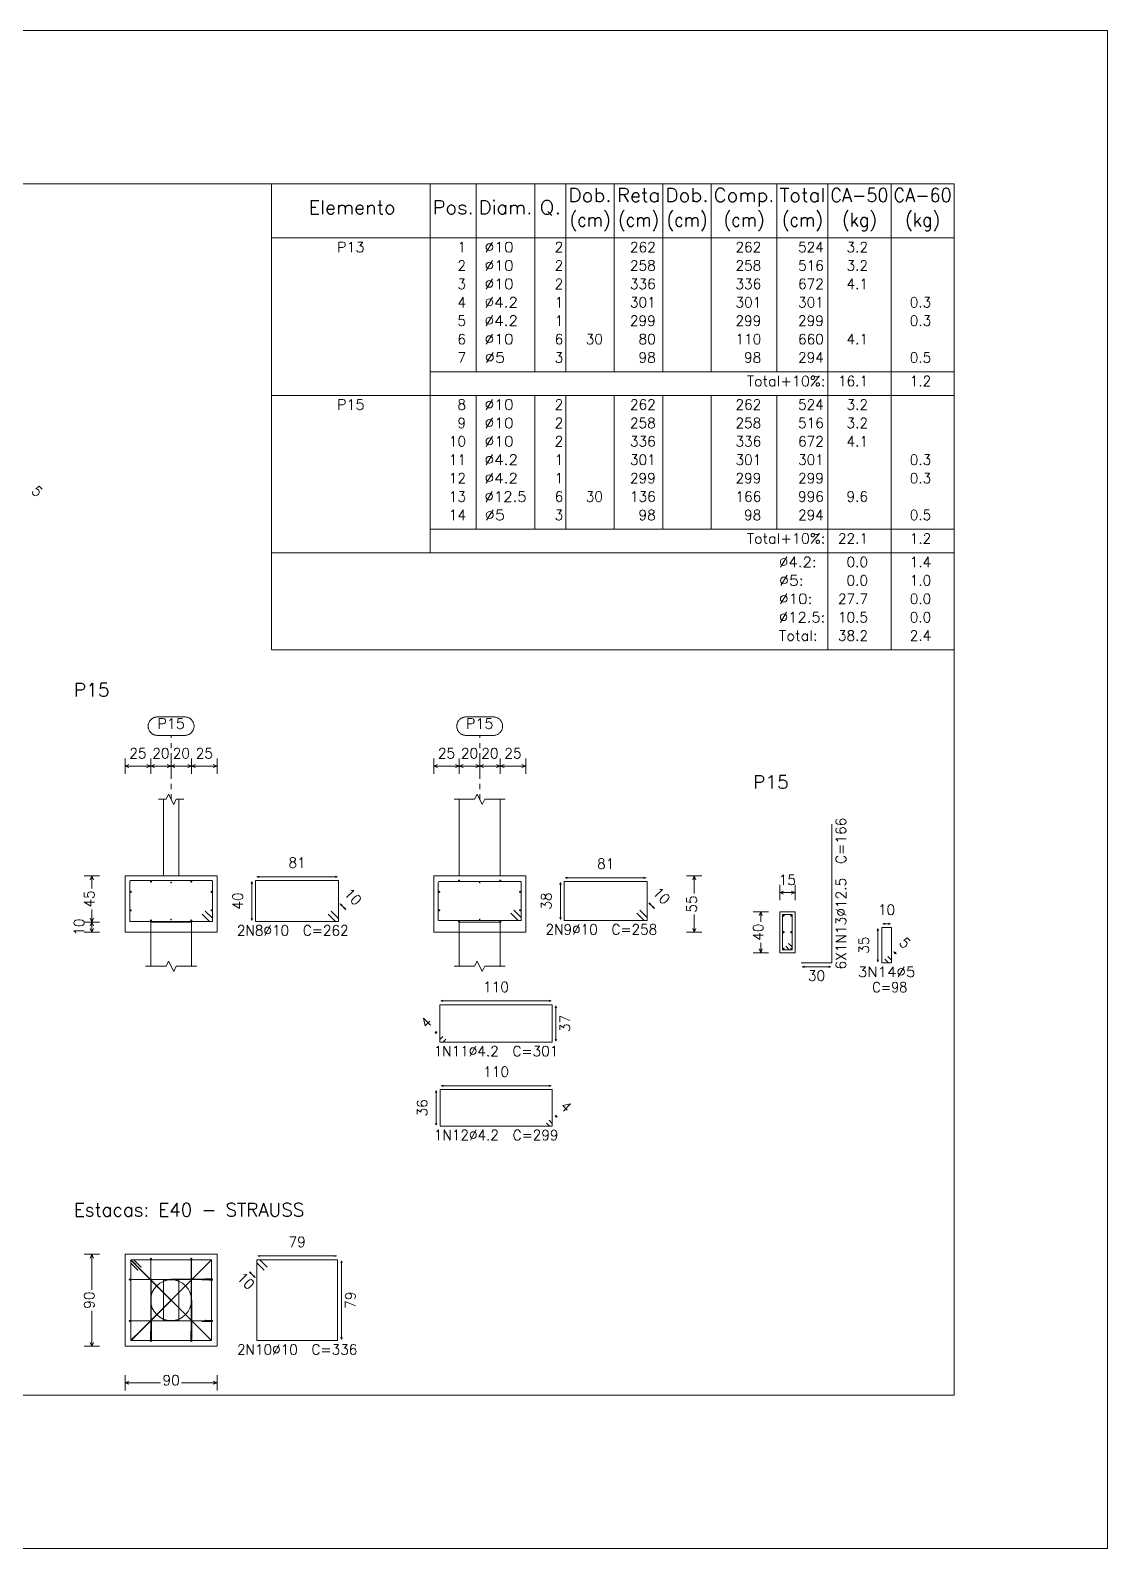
# Model space of a CAD drawing. Header units: millimetres. Extents: x 0 to 376, y 0 to 134.
# Drawn here: x 109.32 to 130.39, y 46.1 to 75.8 of the extents above; entities that cross this region are included whole.
import ezdxf
from ezdxf.enums import TextEntityAlignment as Align

# ---------------------------------------------------------------- set-up
doc = ezdxf.new("R2010")
doc.units = ezdxf.units.MM
doc.linetypes.add('CYPE_PUNTO', pattern=[0.075, 0, -0.075])
for name, color, linetype, lineweight in [('FUN_COTAS', 2, 'Continuous', 0), ('FUN_DES_ARMADURAS', 4, 'Continuous', 0), ('FUN_GEOMETRIA', 2, 'Continuous', 0), ('FUN_REFEREN', 2, 'Continuous', 0), ('FUN_TXT_ARMADURAS', 3, 'Continuous', 0), ('QUAD_BORDA', 1, 'Continuous', 20), ('QUAD_LIMITES', 2, 'Continuous', 0), ('TABELAS', 1, 'Continuous', 9), ('TEXTO_TABELAS', 1, 'Continuous', 0)]:
    doc.layers.add(name, color=color, linetype=linetype, lineweight=lineweight)
doc.styles.add('CYPETXT', font='romans__.ttf', dxfattribs={"height": 0.2})

msp = doc.modelspace()

# ---------------------------------------------------------------- hatches: boundary and pattern name
at = {"layer": 'FUN_DES_ARMADURAS'}
h = msp.add_hatch(color=256, dxfattribs=at)
edge = h.paths.add_edge_path(flags=0)
edge.add_arc((112.6839, 58.5097), 0.0016, 0, 360)
h = msp.add_hatch(color=256, dxfattribs=at)
edge = h.paths.add_edge_path(flags=0)
edge.add_arc((112.7439, 58.5697), 0.0016, 0, 360)
h = msp.add_hatch(color=256, dxfattribs=at)
edge = h.paths.add_edge_path(flags=0)
edge.add_arc((118.719, 58.5297), 0.0016, 0, 360)
h = msp.add_hatch(color=256, dxfattribs=at)
edge = h.paths.add_edge_path(flags=0)
edge.add_arc((118.779, 58.5897), 0.0016, 0, 360)
h = msp.add_hatch(color=256, dxfattribs=at)
edge = h.paths.add_edge_path(flags=0)
edge.add_arc((124.1513, 57.939), 0.0016, 0, 360)
h = msp.add_hatch(color=256, dxfattribs=at)
edge = h.paths.add_edge_path(flags=0)
edge.add_arc((124.0964, 57.884), 0.0016, 0, 360)
h = msp.add_hatch(color=256, dxfattribs=at)
edge = h.paths.add_edge_path(flags=0)
edge.add_arc((111.3381, 51.6906), 0.0016, 0, 360)
h = msp.add_hatch(color=256, dxfattribs=at)
edge = h.paths.add_edge_path(flags=0)
edge.add_arc((111.3827, 51.6585), 0.0016, 0, 360)
h = msp.add_hatch(color=256, dxfattribs=at)
edge = h.paths.add_edge_path(flags=0)
edge.add_arc((111.4267, 51.5488), 0.0016, 0, 360)
h = msp.add_hatch(color=256, dxfattribs=at)
edge = h.paths.add_edge_path(flags=0)
edge.add_arc((111.4867, 51.6088), 0.0016, 0, 360)
h = msp.add_hatch(color=256, dxfattribs=at)
edge = h.paths.add_edge_path(flags=0)
edge.add_arc((112.6839, 51.3557), 0.0016, 0, 360)
h = msp.add_hatch(color=256, dxfattribs=at)
edge = h.paths.add_edge_path(flags=0)
edge.add_arc((112.7439, 51.3768), 0.0016, 0, 360)
h = msp.add_hatch(color=256, dxfattribs=at)
edge = h.paths.add_edge_path(flags=0)
edge.add_arc((112.6839, 50.5457), 0.0016, 0, 360)
h = msp.add_hatch(color=256, dxfattribs=at)
edge = h.paths.add_edge_path(flags=0)
edge.add_arc((112.7439, 50.5668), 0.0016, 0, 360)
h = msp.add_hatch(color=256, dxfattribs=at)
edge = h.paths.add_edge_path(flags=0)
edge.add_arc((111.3449, 50.223), 0.0016, 0, 360)
h = msp.add_hatch(color=256, dxfattribs=at)
edge = h.paths.add_edge_path(flags=0)
edge.add_arc((111.3769, 50.2676), 0.0016, 0, 360)
h = msp.add_hatch(color=256, dxfattribs=at)
edge = h.paths.add_edge_path(flags=0)
edge.add_arc((111.6709, 50.3516), 0.0016, 0, 360)
h = msp.add_hatch(color=256, dxfattribs=at)
edge = h.paths.add_edge_path(flags=0)
edge.add_arc((111.6921, 50.2916), 0.0016, 0, 360)
h = msp.add_hatch(color=256, dxfattribs=at)
edge = h.paths.add_edge_path(flags=0)
edge.add_arc((112.4609, 50.3516), 0.0016, 0, 360)
h = msp.add_hatch(color=256, dxfattribs=at)
edge = h.paths.add_edge_path(flags=0)
edge.add_arc((112.4821, 50.2916), 0.0016, 0, 360)

# ---------------------------------------------------------------- linework, layer by layer
at = {"layer": 'FUN_COTAS', "linetype": 'CYPE_PUNTO'}
for p, q in [((112.0753, 60.7582), (112.0753, 62.0093)), ((118.1104, 60.7582), (118.1104, 62.0093))]:
    msp.add_line(p, q, dxfattribs=at)
at = {"layer": 'FUN_COTAS'}
for p, q in [((111.1753, 61.2593), (111.1753, 61.5593)), ((111.6753, 61.2593), (111.6753, 61.5593)), ((111.6753, 61.2593), (111.6753, 61.5593)), ((112.0753, 61.2593), (112.0753, 61.5593)), ((112.0753, 61.2593), (112.0753, 61.5593)), ((112.4753, 61.2593), (112.4753, 61.5593)), ((112.4753, 61.2593), (112.4753, 61.5593)), ((112.9753, 61.2593), (112.9753, 61.5593)), ((117.2104, 61.2593), (117.2104, 61.5593)), ((117.7104, 61.2593), (117.7104, 61.5593)), ((117.7104, 61.2593), (117.7104, 61.5593)), ((118.1104, 61.2593), (118.1104, 61.5593)), ((118.1104, 61.2593), (118.1104, 61.5593)), ((118.5104, 61.2593), (118.5104, 61.5593)), ((118.5104, 61.2593), (118.5104, 61.5593)), ((119.0104, 61.2593), (119.0104, 61.5593)), ((111.1753, 61.4093), (111.2503, 61.4393)), ((111.1753, 61.4093), (111.2503, 61.3792)), ((111.1753, 61.4093), (111.6753, 61.4093)), ((111.6753, 61.4093), (111.6003, 61.4393)), ((111.6753, 61.4093), (111.6003, 61.3792)), ((111.6753, 61.4093), (111.7503, 61.4393)), ((111.6753, 61.4093), (111.7503, 61.3792)), ((111.6753, 61.4093), (112.0753, 61.4093)), ((112.0753, 61.4093), (112.0003, 61.4393)), ((112.0753, 61.4093), (112.0003, 61.3792)), ((112.0753, 61.4093), (112.1503, 61.4393)), ((112.0753, 61.4093), (112.1503, 61.3792)), ((112.0753, 61.4093), (112.4753, 61.4093)), ((112.4753, 61.4093), (112.4003, 61.4393)), ((112.4753, 61.4093), (112.4003, 61.3792)), ((112.4753, 61.4093), (112.5503, 61.4393)), ((112.4753, 61.4093), (112.5503, 61.3792)), ((112.4753, 61.4093), (112.9753, 61.4093)), ((112.9753, 61.4093), (112.9003, 61.4393)), ((112.9753, 61.4093), (112.9003, 61.3792)), ((117.2104, 61.4093), (117.2854, 61.4393)), ((117.2104, 61.4093), (117.2854, 61.3792)), ((117.2104, 61.4093), (117.7104, 61.4093)), ((117.7104, 61.4093), (117.6354, 61.4393)), ((117.7104, 61.4093), (117.6354, 61.3792)), ((117.7104, 61.4093), (117.7854, 61.4393)), ((117.7104, 61.4093), (117.7854, 61.3792)), ((117.7104, 61.4093), (118.1104, 61.4093)), ((118.1104, 61.4093), (118.0354, 61.4393)), ((118.1104, 61.4093), (118.0354, 61.3792)), ((118.1104, 61.4093), (118.1854, 61.4393)), ((118.1104, 61.4093), (118.1854, 61.3792)), ((118.1104, 61.4093), (118.5104, 61.4093)), ((118.5104, 61.4093), (118.4354, 61.4393)), ((118.5104, 61.4093), (118.4354, 61.3792)), ((118.5104, 61.4093), (118.5854, 61.4393)), ((118.5104, 61.4093), (118.5854, 61.3792)), ((118.5104, 61.4093), (119.0104, 61.4093)), ((119.0104, 61.4093), (118.9354, 61.4393)), ((119.0104, 61.4093), (118.9354, 61.3792)), ((110.3743, 59.2582), (110.6743, 59.2582)), ((110.5243, 59.2582), (110.4943, 59.1833)), ((110.5243, 59.2582), (110.5543, 59.1833)), ((110.5243, 59.0138), (110.5243, 59.2582)), ((122.1558, 59.2582), (122.4558, 59.2582)), ((122.3058, 59.2582), (122.2758, 59.1833)), ((122.3058, 59.2582), (122.3358, 59.1833)), ((122.3058, 58.9138), (122.3058, 59.2582)), ((123.977, 58.7824), (123.977, 59.0824)), ((123.977, 58.9324), (124.052, 58.9624)), ((123.977, 58.9324), (124.052, 58.9024)), ((123.977, 58.9324), (124.277, 58.9324)), ((124.277, 58.9324), (124.202, 58.9624)), ((124.277, 58.9324), (124.202, 58.9024)), ((124.277, 58.7824), (124.277, 59.0824)), ((110.5243, 58.3583), (110.5243, 58.6028)), ((123.4558, 58.5583), (123.7558, 58.5583)), ((123.6058, 58.5583), (123.5758, 58.4833)), ((123.6058, 58.5583), (123.6358, 58.4833)), ((123.6058, 58.3638), (123.6058, 58.5583)), ((110.3743, 58.3583), (110.6743, 58.3583)), ((110.3743, 58.3583), (110.6743, 58.3583)), ((110.5243, 58.3583), (110.4943, 58.4333)), ((110.5243, 58.3583), (110.4943, 58.2833)), ((110.5243, 58.1583), (110.4943, 58.2333)), ((110.5243, 58.3583), (110.5543, 58.4333)), ((110.5243, 58.3583), (110.5543, 58.2833)), ((110.5243, 58.1583), (110.5243, 58.3583)), ((110.5243, 58.1583), (110.5543, 58.2333)), ((122.3058, 58.1583), (122.2758, 58.2333)), ((122.3058, 58.1583), (122.3058, 58.5028)), ((122.3058, 58.1583), (122.3358, 58.2333)), ((110.3743, 58.1583), (110.6743, 58.1583)), ((122.1558, 58.1583), (122.4558, 58.1583)), ((123.6058, 57.7582), (123.6058, 57.9528)), ((123.4558, 57.7582), (123.7558, 57.7582)), ((123.6058, 57.7582), (123.5758, 57.8332)), ((123.6058, 57.7582), (123.6358, 57.8332)), ((110.3743, 51.8602), (110.6743, 51.8602)), ((110.5243, 51.8602), (110.4943, 51.7852)), ((110.5243, 51.8602), (110.5543, 51.7852)), ((110.5243, 51.1657), (110.5243, 51.8602)), ((110.5243, 50.0602), (110.5243, 50.7547)), ((110.3743, 50.0602), (110.6743, 50.0602)), ((110.5243, 50.0602), (110.4943, 50.1352)), ((110.5243, 50.0602), (110.5543, 50.1352)), ((111.1753, 49.1952), (111.1753, 49.4952)), ((111.1753, 49.3452), (111.2503, 49.3752)), ((111.1753, 49.3452), (111.2503, 49.3152)), ((111.1753, 49.3452), (111.8698, 49.3452)), ((112.2808, 49.3452), (112.9753, 49.3452)), ((112.9753, 49.3452), (112.9003, 49.3752)), ((112.9753, 49.3452), (112.9003, 49.3152)), ((112.9753, 49.1952), (112.9753, 49.4952))]:
    msp.add_line(p, q, dxfattribs=at)
for points in [[(112.3438, 62.3693), (112.3558, 62.3688), (112.3678, 62.3676), (112.3797, 62.3656), (112.3914, 62.3629), (112.4028, 62.3593), (112.4141, 62.355), (112.425, 62.3499), (112.4355, 62.3441), (112.4457, 62.3376), (112.4554, 62.3305), (112.4645, 62.3227), (112.4732, 62.3144), (112.4813, 62.3055), (112.4887, 62.296), (112.4955, 62.2861), (112.5017, 62.2758), (112.5071, 62.265), (112.5118, 62.2539), (112.5157, 62.2426), (112.5189, 62.231), (112.5213, 62.2192), (112.5229, 62.2073), (112.5237, 62.1953), (112.5237, 62.1832), (112.5229, 62.1712), (112.5213, 62.1593), (112.5189, 62.1475), (112.5157, 62.1359), (112.5118, 62.1246), (112.5071, 62.1135), (112.5017, 62.1027), (112.4955, 62.0924), (112.4887, 62.0825), (112.4813, 62.073), (112.4732, 62.0641), (112.4645, 62.0558), (112.4554, 62.048), (112.4457, 62.0409), (112.4355, 62.0344), (112.425, 62.0286), (112.4141, 62.0235), (112.4028, 62.0192), (112.3914, 62.0156), (112.3797, 62.0129), (112.3678, 62.0109), (112.3558, 62.0097), (112.3438, 62.0093), (111.8068, 62.0093), (111.7948, 62.0097), (111.7828, 62.0109), (111.7709, 62.0129), (111.7592, 62.0156), (111.7478, 62.0192), (111.7365, 62.0235), (111.7256, 62.0286), (111.7151, 62.0344), (111.7049, 62.0409), (111.6952, 62.048), (111.6861, 62.0558), (111.6774, 62.0641), (111.6693, 62.073), (111.6619, 62.0825), (111.6551, 62.0924), (111.6489, 62.1027), (111.6435, 62.1135), (111.6388, 62.1246), (111.6349, 62.1359), (111.6317, 62.1475), (111.6293, 62.1593), (111.6277, 62.1712), (111.6269, 62.1832), (111.6269, 62.1953), (111.6277, 62.2073), (111.6293, 62.2192), (111.6317, 62.231), (111.6349, 62.2426), (111.6388, 62.2539), (111.6435, 62.265), (111.6489, 62.2758), (111.6551, 62.2861), (111.6619, 62.296), (111.6693, 62.3055), (111.6774, 62.3144), (111.6861, 62.3227), (111.6952, 62.3305), (111.7049, 62.3376), (111.7151, 62.3441), (111.7256, 62.3499), (111.7365, 62.355), (111.7478, 62.3593), (111.7592, 62.3629), (111.7709, 62.3656), (111.7828, 62.3676), (111.7948, 62.3688), (111.8068, 62.3693), (112.3438, 62.3693)], [(118.3789, 62.3693), (118.391, 62.3688), (118.4029, 62.3676), (118.4148, 62.3656), (118.4265, 62.3629), (118.438, 62.3593), (118.4492, 62.355), (118.4601, 62.3499), (118.4707, 62.3441), (118.4808, 62.3376), (118.4905, 62.3305), (118.4997, 62.3227), (118.5083, 62.3144), (118.5164, 62.3055), (118.5239, 62.296), (118.5307, 62.2861), (118.5368, 62.2758), (118.5422, 62.265), (118.5469, 62.2539), (118.5509, 62.2426), (118.554, 62.231), (118.5564, 62.2192), (118.558, 62.2073), (118.5588, 62.1953), (118.5588, 62.1832), (118.558, 62.1712), (118.5564, 62.1593), (118.554, 62.1475), (118.5509, 62.1359), (118.5469, 62.1246), (118.5422, 62.1135), (118.5368, 62.1027), (118.5307, 62.0924), (118.5239, 62.0825), (118.5164, 62.073), (118.5083, 62.0641), (118.4997, 62.0558), (118.4905, 62.048), (118.4808, 62.0409), (118.4707, 62.0344), (118.4601, 62.0286), (118.4492, 62.0235), (118.438, 62.0192), (118.4265, 62.0156), (118.4148, 62.0129), (118.4029, 62.0109), (118.391, 62.0097), (118.3789, 62.0093), (117.8419, 62.0093), (117.8299, 62.0097), (117.818, 62.0109), (117.8061, 62.0129), (117.7944, 62.0156), (117.7829, 62.0192), (117.7717, 62.0235), (117.7608, 62.0286), (117.7502, 62.0344), (117.7401, 62.0409), (117.7304, 62.048), (117.7212, 62.0558), (117.7126, 62.0641), (117.7045, 62.073), (117.697, 62.0825), (117.6902, 62.0924), (117.6841, 62.1027), (117.6787, 62.1135), (117.674, 62.1246), (117.67, 62.1359), (117.6669, 62.1475), (117.6645, 62.1593), (117.6629, 62.1712), (117.662, 62.1832), (117.662, 62.1953), (117.6629, 62.2073), (117.6645, 62.2192), (117.6669, 62.231), (117.67, 62.2426), (117.674, 62.2539), (117.6787, 62.265), (117.6841, 62.2758), (117.6902, 62.2861), (117.697, 62.296), (117.7045, 62.3055), (117.7126, 62.3144), (117.7212, 62.3227), (117.7304, 62.3305), (117.7401, 62.3376), (117.7502, 62.3441), (117.7608, 62.3499), (117.7717, 62.355), (117.7829, 62.3593), (117.7944, 62.3629), (117.8061, 62.3656), (117.818, 62.3676), (117.8299, 62.3688), (117.8419, 62.3693), (118.3789, 62.3693)]]:
    msp.add_lwpolyline(points, close=True, dxfattribs=at)
at = {"layer": 'FUN_DES_ARMADURAS'}
for p, q in [((111.6653, 59.1482), (111.6953, 59.1482)), ((111.6803, 59.1332), (111.6803, 59.1633)), ((112.069, 59.1341), (112.0816, 59.1341)), ((112.069, 59.1257), (112.0816, 59.1257)), ((112.0753, 59.1277), (112.0753, 59.1404)), ((112.0753, 59.1193), (112.0753, 59.132)), ((112.4553, 59.1482), (112.4853, 59.1482)), ((112.4703, 59.1332), (112.4703, 59.1633)), ((117.6904, 59.1683), (117.7204, 59.1683)), ((117.7054, 59.1532), (117.7054, 59.1833)), ((118.1041, 59.1341), (118.1167, 59.1341)), ((118.1041, 59.1257), (118.1167, 59.1257)), ((118.1104, 59.1277), (118.1104, 59.1404)), ((118.1104, 59.1193), (118.1104, 59.132)), ((118.5004, 59.1683), (118.5304, 59.1683)), ((118.5154, 59.1532), (118.5154, 59.1833)), ((111.2703, 58.9483), (111.3003, 58.9483)), ((111.2853, 58.9333), (111.2853, 58.9633)), ((112.8503, 58.9483), (112.8803, 58.9483)), ((112.8653, 58.9333), (112.8653, 58.9633)), ((117.3054, 58.9483), (117.3354, 58.9483)), ((117.3204, 58.9333), (117.3204, 58.9633)), ((118.8854, 58.9483), (118.9154, 58.9483)), ((118.9004, 58.9333), (118.9004, 58.9633)), ((111.2703, 58.5883), (111.3003, 58.5883)), ((111.2853, 58.5733), (111.2853, 58.6033)), ((112.8503, 58.5883), (112.8803, 58.5883)), ((112.8653, 58.5733), (112.8653, 58.6033)), ((117.3054, 58.5883), (117.3354, 58.5883)), ((117.3204, 58.5733), (117.3204, 58.6033)), ((118.8854, 58.5883), (118.9154, 58.5883)), ((118.9004, 58.5733), (118.9004, 58.6033)), ((111.6653, 58.3882), (111.6953, 58.3882)), ((111.6803, 58.3733), (111.6803, 58.4032)), ((112.069, 58.4109), (112.0816, 58.4109)), ((112.069, 58.4025), (112.0816, 58.4025)), ((112.0753, 58.4046), (112.0753, 58.4171)), ((112.0753, 58.3962), (112.0753, 58.4087)), ((112.4553, 58.3882), (112.4853, 58.3882)), ((112.4703, 58.3733), (112.4703, 58.4032)), ((117.6904, 58.3683), (117.7204, 58.3683)), ((117.7054, 58.3533), (117.7054, 58.3832)), ((118.1041, 58.4109), (118.1167, 58.4109)), ((118.1041, 58.4025), (118.1167, 58.4025)), ((118.1104, 58.4046), (118.1104, 58.4171)), ((118.1104, 58.3962), (118.1104, 58.4087)), ((118.5004, 58.3683), (118.5304, 58.3683)), ((118.5154, 58.3533), (118.5154, 58.3832)), ((124.0308, 58.4858), (124.0683, 58.4858)), ((124.0308, 58.4858), (124.0683, 58.4858)), ((124.0495, 58.467), (124.0495, 58.5045)), ((124.0495, 58.467), (124.0495, 58.5045)), ((124.1858, 58.4858), (124.2233, 58.4858)), ((124.1858, 58.4858), (124.2233, 58.4858)), ((124.2045, 58.467), (124.2045, 58.5045)), ((124.2045, 58.467), (124.2045, 58.5045)), ((124.0308, 58.1583), (124.0683, 58.1583)), ((124.0308, 58.1583), (124.0683, 58.1583)), ((124.0495, 58.1395), (124.0495, 58.177)), ((124.0495, 58.1395), (124.0495, 58.177)), ((124.1858, 58.1583), (124.2233, 58.1583)), ((124.1858, 58.1583), (124.2233, 58.1583)), ((124.2045, 58.1395), (124.2045, 58.177)), ((124.2045, 58.1395), (124.2045, 58.177)), ((124.0308, 57.8308), (124.0683, 57.8308)), ((124.0308, 57.8308), (124.0683, 57.8308)), ((124.0495, 57.812), (124.0495, 57.8495)), ((124.0495, 57.812), (124.0495, 57.8495)), ((124.1858, 57.8308), (124.2233, 57.8308)), ((124.1858, 57.8308), (124.2233, 57.8308)), ((124.2045, 57.812), (124.2045, 57.8495)), ((124.2045, 57.812), (124.2045, 57.8495))]:
    msp.add_line(p, q, dxfattribs=at)
for points in [[(124.399, 57.5583), (124.999, 57.5583), (124.999, 60.2689)], [(112.7439, 58.5697), (112.8811, 58.4324), (112.8842, 58.4278), (112.8853, 58.4224), (112.8853, 58.3824), (112.8834, 58.3753), (112.8782, 58.3702), (112.8711, 58.3683), (111.2795, 58.3683), (111.2724, 58.3702), (111.2672, 58.3753), (111.2653, 58.3825), (111.2653, 59.1541), (111.2672, 59.1611), (111.2724, 59.1663), (111.2795, 59.1683), (112.8711, 59.1683), (112.8782, 59.1663), (112.8834, 59.1611), (112.8853, 59.1541), (112.8853, 58.3824), (112.8834, 58.3753), (112.8782, 58.3702), (112.8711, 58.3683), (112.8312, 58.3683), (112.8257, 58.3693), (112.8211, 58.3724), (112.6839, 58.5097)], [(115.2069, 58.5697), (115.3483, 58.4282), (115.3483, 58.3683), (113.7283, 58.3683), (113.7283, 59.1683), (115.3483, 59.1683), (115.3483, 58.3683), (115.2883, 58.3683), (115.1469, 58.5097)], [(118.779, 58.5897), (118.9163, 58.4524), (118.9194, 58.4478), (118.9204, 58.4424), (118.9204, 58.4024), (118.9185, 58.3953), (118.9133, 58.3902), (118.9062, 58.3882), (117.3146, 58.3882), (117.3075, 58.3902), (117.3023, 58.3954), (117.3004, 58.4025), (117.3004, 59.1341), (117.3023, 59.1412), (117.3075, 59.1463), (117.3146, 59.1482), (118.9062, 59.1482), (118.9133, 59.1463), (118.9185, 59.1412), (118.9204, 59.1341), (118.9204, 58.4024), (118.9185, 58.3953), (118.9133, 58.3902), (118.9062, 58.3882), (118.8663, 58.3882), (118.8609, 58.3893), (118.8563, 58.3924), (118.719, 58.5297)], [(121.242, 58.5897), (121.3834, 58.4482), (121.3834, 58.3882), (119.7634, 58.3882), (119.7634, 59.1482), (121.3834, 59.1482), (121.3834, 58.3882), (121.3234, 58.3882), (121.182, 58.5297)], [(124.1513, 57.939), (124.2193, 57.8709), (124.2213, 57.868), (124.222, 57.8644), (124.222, 57.8224), (124.2208, 57.8178), (124.2174, 57.8145), (124.2128, 57.8132), (124.0412, 57.8132), (124.0366, 57.8145), (124.0333, 57.8178), (124.032, 57.8225), (124.032, 58.4941), (124.0333, 58.4986), (124.0366, 58.502), (124.0412, 58.5033), (124.2128, 58.5033), (124.2174, 58.502), (124.2208, 58.4986), (124.222, 58.4941), (124.222, 57.8224), (124.2208, 57.8178), (124.2174, 57.8145), (124.2128, 57.8132), (124.1709, 57.8132), (124.1673, 57.814), (124.1644, 57.8159), (124.0964, 57.884)], [(126.0913, 57.684), (126.162, 57.6132), (126.162, 57.5583), (125.972, 57.5583), (125.972, 58.2483), (126.162, 58.2483), (126.162, 57.5583), (126.1071, 57.5583), (126.0364, 57.629)], [(117.3911, 56.1206), (117.3317, 56.0612), (117.3317, 56.007), (119.526, 56.007), (119.526, 56.7386), (117.3317, 56.7386), (117.3317, 56.007), (117.3859, 56.007), (117.4453, 56.0664)], [(119.4695, 54.4788), (119.5289, 54.4194), (119.5289, 54.3652), (117.3346, 54.3652), (117.3346, 55.08), (119.5289, 55.08), (119.5289, 54.3652), (119.4747, 54.3652), (119.4153, 54.4246)], [(111.4267, 51.5488), (111.2895, 51.686), (111.2864, 51.6906), (111.2853, 51.6961), (111.2853, 51.736), (111.2872, 51.7431), (111.2924, 51.7483), (111.2995, 51.7502), (112.8511, 51.7502), (112.8582, 51.7483), (112.8634, 51.7431), (112.8653, 51.736), (112.8653, 50.1844), (112.8634, 50.1773), (112.8582, 50.1721), (112.8511, 50.1702), (111.2995, 50.1702), (111.2924, 50.1721), (111.2872, 50.1773), (111.2853, 50.1844), (111.2853, 51.736), (111.2872, 51.7431), (111.2924, 51.7483), (111.2995, 51.7502), (111.3394, 51.7502), (111.3449, 51.7491), (111.3495, 51.746), (111.4867, 51.6088)], [(111.3381, 51.6906), (111.298, 51.731), (111.2968, 51.7323), (111.2963, 51.7328), (111.2965, 51.733), (111.2973, 51.7322), (111.2995, 51.73), (111.3025, 51.7271), (112.8451, 50.1903), (112.8481, 50.1873), (112.8503, 50.1852), (112.8511, 50.1844), (112.8503, 50.1852), (112.8481, 50.1874), (112.8452, 50.1903), (111.3054, 51.73), (111.3025, 51.733), (111.3003, 51.7352), (111.2995, 51.736), (111.3024, 51.7389), (111.3033, 51.7381), (111.3054, 51.736), (111.3084, 51.733), (111.3384, 51.7032), (111.3407, 51.7009), (111.3426, 51.699), (111.3827, 51.6585)], [(111.3449, 50.223), (111.3044, 50.1829), (111.3031, 50.1816), (111.3027, 50.1812), (111.3025, 50.1814), (111.3033, 50.1822), (111.3054, 50.1844), (111.3084, 50.1874), (112.8452, 51.73), (112.8481, 51.733), (112.8503, 51.7352), (112.8511, 51.736), (112.8503, 51.7352), (112.8481, 51.733), (112.8452, 51.73), (111.3054, 50.1903), (111.3025, 50.1874), (111.3003, 50.1852), (111.2995, 50.1844), (111.2966, 50.1873), (111.2973, 50.1881), (111.2995, 50.1903), (111.3025, 50.1933), (111.3323, 50.2233), (111.3346, 50.2256), (111.3365, 50.2275), (111.3769, 50.2676)], [(111.6921, 50.2916), (111.6911, 50.1543), (111.6911, 50.1513), (111.691, 50.1502), (111.6905, 50.1502), (111.6904, 50.1521), (111.6903, 50.1573), (111.6902, 50.1644), (111.6804, 51.756), (111.6803, 51.7631), (111.6803, 51.7683), (111.6803, 51.7702), (111.6803, 51.7683), (111.6803, 51.7631), (111.6803, 51.756), (111.6803, 50.1644), (111.6803, 50.1573), (111.6802, 50.1521), (111.6801, 50.1502), (111.6705, 50.1502), (111.6704, 50.1521), (111.6703, 50.1573), (111.6702, 50.1644), (111.67, 50.2043), (111.6699, 50.2097), (111.67, 50.2143), (111.6709, 50.3516)], [(112.4821, 50.2916), (112.4811, 50.1543), (112.4811, 50.1513), (112.481, 50.1502), (112.4805, 50.1502), (112.4804, 50.1521), (112.4803, 50.1573), (112.4802, 50.1644), (112.4704, 51.756), (112.4703, 51.7631), (112.4703, 51.7683), (112.4703, 51.7702), (112.4703, 51.7683), (112.4703, 51.7631), (112.4703, 51.756), (112.4703, 50.1644), (112.4703, 50.1573), (112.4702, 50.1521), (112.4701, 50.1502), (112.4605, 50.1502), (112.4604, 50.1521), (112.4603, 50.1573), (112.4602, 50.1644), (112.46, 50.2043), (112.4599, 50.2097), (112.46, 50.2143), (112.4609, 50.3516)], [(113.8921, 51.5488), (113.7506, 51.6902), (113.7506, 51.7502), (115.3306, 51.7502), (115.3306, 50.1702), (113.7506, 50.1702), (113.7506, 51.7502), (113.8106, 51.7502), (113.9521, 51.6088)], [(112.7439, 51.3768), (112.8811, 51.376), (112.8842, 51.3759), (112.8853, 51.3759), (112.8853, 51.3754), (112.8834, 51.3753), (112.8782, 51.3752), (112.8711, 51.3751), (111.2795, 51.3653), (111.2724, 51.3652), (111.2672, 51.3652), (111.2653, 51.3652), (111.2672, 51.3652), (111.2724, 51.3652), (111.2795, 51.3652), (112.8711, 51.3652), (112.8782, 51.3652), (112.8834, 51.3651), (112.8853, 51.365), (112.8853, 51.3554), (112.8834, 51.3553), (112.8782, 51.3552), (112.8711, 51.3551), (112.8312, 51.3548), (112.8257, 51.3548), (112.8211, 51.3548), (112.6839, 51.3557)], [(112.7439, 50.5668), (112.8811, 50.566), (112.8842, 50.5659), (112.8853, 50.5659), (112.8853, 50.5654), (112.8834, 50.5653), (112.8782, 50.5652), (112.8711, 50.5651), (111.2795, 50.5553), (111.2724, 50.5552), (111.2672, 50.5552), (111.2653, 50.5552), (111.2672, 50.5552), (111.2724, 50.5552), (111.2795, 50.5552), (112.8711, 50.5552), (112.8782, 50.5552), (112.8834, 50.5551), (112.8853, 50.555), (112.8853, 50.5454), (112.8834, 50.5453), (112.8782, 50.5452), (112.8711, 50.5451), (112.8312, 50.5448), (112.8257, 50.5448), (112.8211, 50.5448), (112.6839, 50.5457)]]:
    msp.add_lwpolyline(points, dxfattribs=at)
for centre, radius in [((111.6803, 59.1482), 0.01), ((112.0753, 59.1341), 0.0042), ((112.0753, 59.1257), 0.0042), ((112.4703, 59.1482), 0.01), ((117.7054, 59.1683), 0.01), ((118.1104, 59.1341), 0.0042), ((118.1104, 59.1257), 0.0042), ((118.5154, 59.1683), 0.01), ((111.2853, 58.9483), 0.01), ((112.8653, 58.9483), 0.01), ((117.3204, 58.9483), 0.01), ((118.9004, 58.9483), 0.01), ((111.2853, 58.5883), 0.01), ((112.6839, 58.5097), 0.0016), ((112.7439, 58.5697), 0.0016), ((112.8653, 58.5883), 0.01), ((117.3204, 58.5883), 0.01), ((118.719, 58.5297), 0.0016), ((118.779, 58.5897), 0.0016), ((118.9004, 58.5883), 0.01), ((111.6803, 58.3882), 0.01), ((112.0753, 58.4109), 0.0042), ((112.0753, 58.4025), 0.0042), ((112.4703, 58.3882), 0.01), ((117.7054, 58.3683), 0.01), ((118.1104, 58.4109), 0.0042), ((118.1104, 58.4025), 0.0042), ((118.5154, 58.3683), 0.01), ((124.0495, 58.4858), 0.0125), ((124.0495, 58.4858), 0.0125), ((124.2045, 58.4858), 0.0125), ((124.2045, 58.4858), 0.0125), ((124.0495, 58.1583), 0.0125), ((124.0495, 58.1583), 0.0125), ((124.1513, 57.939), 0.0016), ((124.2045, 58.1583), 0.0125), ((124.2045, 58.1583), 0.0125), ((124.0495, 57.8308), 0.0125), ((124.0495, 57.8308), 0.0125), ((124.0964, 57.884), 0.0016), ((124.2045, 57.8308), 0.0125), ((124.2045, 57.8308), 0.0125), ((111.3381, 51.6906), 0.0016), ((111.6803, 51.7702), 0.01), ((112.4703, 51.7702), 0.01), ((112.8511, 51.736), 0.0042), ((111.3827, 51.6585), 0.0016), ((111.4267, 51.5488), 0.0016), ((111.4867, 51.6088), 0.0016), ((111.2653, 51.3652), 0.01), ((112.6839, 51.3557), 0.0016), ((112.7439, 51.3768), 0.0016), ((111.2653, 50.5552), 0.01), ((112.6839, 50.5457), 0.0016), ((112.7439, 50.5668), 0.0016), ((111.3449, 50.223), 0.0016), ((111.3769, 50.2676), 0.0016), ((111.6709, 50.3516), 0.0016), ((111.6921, 50.2916), 0.0016), ((112.4609, 50.3516), 0.0016), ((112.4821, 50.2916), 0.0016), ((112.8511, 50.1844), 0.0042)]:
    msp.add_circle(centre, radius, dxfattribs=at)
at = {"layer": 'FUN_GEOMETRIA'}
for p, q in [((111.9253, 60.7582), (111.9253, 59.2582)), ((112.2253, 59.2582), (112.2253, 60.7582)), ((117.7104, 59.2582), (117.7104, 60.7582)), ((118.5104, 59.2582), (118.5104, 60.7582)), ((111.1753, 59.2582), (112.9753, 59.2582)), ((111.1753, 59.2582), (111.1753, 58.1583)), ((112.2253, 59.2582), (111.9253, 59.2582)), ((112.9753, 58.1583), (112.9753, 59.2582)), ((117.2104, 59.2582), (119.0104, 59.2582)), ((117.2104, 58.1583), (117.2104, 59.2582)), ((118.5104, 59.2582), (117.7104, 59.2582)), ((119.0104, 58.1583), (119.0104, 59.2582)), ((111.6753, 58.3583), (112.4753, 58.3583)), ((111.6753, 57.4916), (111.6753, 58.3583)), ((112.4753, 57.4916), (112.4753, 58.3583)), ((118.5104, 58.3583), (117.7104, 58.3583)), ((117.7104, 57.4916), (117.7104, 58.3583)), ((118.5104, 57.4916), (118.5104, 58.3583)), ((112.9753, 58.1583), (111.1753, 58.1583)), ((119.0104, 58.1583), (117.2104, 58.1583))]:
    msp.add_line(p, q, dxfattribs=at)
for points in [[(111.8253, 60.7582), (111.9753, 60.7582), (112.0253, 60.8583), (112.1253, 60.6583), (112.1753, 60.7582), (112.3253, 60.7582)], [(117.6104, 60.7582), (118.0104, 60.7582), (118.0604, 60.8583), (118.1604, 60.6583), (118.2104, 60.7582), (118.6104, 60.7582)], [(111.5753, 57.4916), (111.9753, 57.4916), (112.0253, 57.5916), (112.1253, 57.3916), (112.1753, 57.4916), (112.5753, 57.4916)], [(118.6104, 57.4916), (118.2104, 57.4916), (118.1604, 57.3916), (118.0604, 57.5916), (118.0104, 57.4916), (117.6104, 57.4916)]]:
    msp.add_lwpolyline(points, dxfattribs=at)
for points in [[(123.977, 57.7582), (124.277, 57.7582), (124.277, 58.5583), (123.977, 58.5583), (123.977, 57.7582)], [(111.1753, 50.0602), (112.9753, 50.0602), (112.9753, 51.8602), (111.1753, 51.8602), (111.1753, 50.0602)], [(111.9253, 50.5602), (112.2253, 50.5602), (112.2253, 51.3602), (111.9253, 51.3602), (111.9253, 50.5602)]]:
    msp.add_lwpolyline(points, close=True, dxfattribs=at)
msp.add_circle((112.0753, 50.9602), 0.4, dxfattribs=at)
at = {"layer": 'FUN_TXT_ARMADURAS'}
for p, q in [((113.6408, 59.1081), (113.6533, 59.148)), ((113.6658, 59.1081), (113.6533, 59.148)), ((113.6533, 58.3885), (113.6533, 59.148)), ((113.7885, 59.2558), (113.7485, 59.2433)), ((113.7885, 59.2308), (113.7485, 59.2433)), ((113.7485, 59.2433), (115.3281, 59.2433)), ((115.2881, 59.2558), (115.3281, 59.2433)), ((115.2881, 59.2308), (115.3281, 59.2433)), ((119.6759, 59.0881), (119.6884, 59.1281)), ((119.7009, 59.0881), (119.6884, 59.1281)), ((119.6884, 58.4085), (119.6884, 59.1281)), ((119.8236, 59.2358), (119.7836, 59.2233)), ((119.8236, 59.2107), (119.7836, 59.2233)), ((119.7836, 59.2233), (121.3632, 59.2233)), ((121.3232, 59.2358), (121.3632, 59.2233)), ((121.3232, 59.2107), (121.3632, 59.2233)), ((115.3997, 58.6774), (115.3803, 58.7145)), ((115.4174, 58.695), (115.3803, 58.7145)), ((115.3803, 58.7145), (115.4931, 58.6016)), ((115.456, 58.6211), (115.4931, 58.6016)), ((115.4737, 58.6388), (115.4931, 58.6016)), ((121.4348, 58.6974), (121.4154, 58.7345)), ((121.4525, 58.715), (121.4154, 58.7345)), ((121.4154, 58.7345), (121.5283, 58.6216)), ((121.4911, 58.6411), (121.5283, 58.6216)), ((121.5088, 58.6588), (121.5283, 58.6216)), ((113.6408, 58.4285), (113.6533, 58.3885)), ((113.6658, 58.4285), (113.6533, 58.3885)), ((119.6759, 58.4485), (119.6884, 58.4085)), ((119.7009, 58.4485), (119.6884, 58.4085)), ((125.8845, 58.188), (125.897, 58.2281)), ((125.9095, 58.188), (125.897, 58.2281)), ((125.897, 57.5784), (125.897, 58.2281)), ((126.0322, 58.3357), (125.9922, 58.3233)), ((126.0322, 58.3108), (125.9922, 58.3233)), ((125.9922, 58.3233), (126.1418, 58.3233)), ((126.1018, 58.3357), (126.1418, 58.3233)), ((126.1018, 58.3108), (126.1418, 58.3233)), ((125.8845, 57.6185), (125.897, 57.5784)), ((125.9095, 57.6185), (125.897, 57.5784)), ((126.2311, 57.7386), (126.2117, 57.7757)), ((126.2488, 57.7563), (126.2117, 57.7757)), ((126.2117, 57.7757), (126.2538, 57.7336)), ((126.2167, 57.753), (126.2538, 57.7336)), ((126.2344, 57.7707), (126.2538, 57.7336)), ((124.4592, 57.4958), (124.4192, 57.4833)), ((124.4592, 57.4708), (124.4192, 57.4833)), ((124.4192, 57.4833), (124.9788, 57.4833)), ((124.9388, 57.4958), (124.9788, 57.4833)), ((124.9388, 57.4708), (124.9788, 57.4833)), ((117.3919, 56.8261), (117.3519, 56.8136)), ((117.3919, 56.8011), (117.3519, 56.8136)), ((119.5058, 56.8136), (117.3519, 56.8136)), ((119.4658, 56.8261), (119.5058, 56.8136)), ((119.4658, 56.8011), (119.5058, 56.8136)), ((119.5885, 56.6784), (119.601, 56.7184)), ((119.6135, 56.6784), (119.601, 56.7184)), ((119.601, 56.0272), (119.601, 56.7184)), ((117.2336, 56.1929), (117.2707, 56.2124)), ((117.2593, 56.2187), (117.2399, 56.1815)), ((117.2707, 56.2124), (117.2399, 56.1815)), ((117.277, 56.201), (117.2399, 56.1815)), ((117.2513, 56.1752), (117.2707, 56.2124)), ((119.5885, 56.0672), (119.601, 56.0272)), ((119.6135, 56.0672), (119.601, 56.0272)), ((117.2471, 55.0198), (117.2596, 55.0598)), ((117.2721, 55.0198), (117.2596, 55.0598)), ((117.2596, 54.3854), (117.2596, 55.0598)), ((117.3948, 55.1675), (117.3548, 55.155)), ((117.3948, 55.1425), (117.3548, 55.155)), ((117.3548, 55.155), (119.5087, 55.155)), ((119.4687, 55.1675), (119.5087, 55.155)), ((119.4687, 55.1425), (119.5087, 55.155)), ((117.2471, 54.4254), (117.2596, 54.3854)), ((117.2721, 54.4254), (117.2596, 54.3854)), ((119.5836, 54.5592), (119.6207, 54.5397)), ((119.6093, 54.5334), (119.5899, 54.5706)), ((119.627, 54.5511), (119.5899, 54.5706)), ((119.5899, 54.5706), (119.6207, 54.5397)), ((119.6013, 54.5769), (119.6207, 54.5397)), ((113.8108, 51.8377), (113.7708, 51.8252)), ((113.8108, 51.8127), (113.7708, 51.8252)), ((113.7708, 51.8252), (115.3104, 51.8252)), ((115.2704, 51.8377), (115.3104, 51.8252)), ((115.2704, 51.8127), (115.3104, 51.8252)), ((115.3931, 51.69), (115.4056, 51.73)), ((115.4181, 51.69), (115.4056, 51.73)), ((115.4056, 51.73), (115.4056, 50.1904)), ((113.6253, 51.4797), (113.6058, 51.5168)), ((113.643, 51.4974), (113.6058, 51.5168)), ((113.7187, 51.4039), (113.6058, 51.5168)), ((113.6816, 51.4234), (113.7187, 51.4039)), ((113.6992, 51.4411), (113.7187, 51.4039)), ((115.3931, 50.2304), (115.4056, 50.1904)), ((115.4181, 50.2304), (115.4056, 50.1904))]:
    msp.add_line(p, q, dxfattribs=at)
at = {"layer": 'QUAD_BORDA'}
msp.add_lwpolyline([(91.3905, 49.1003), (127.3905, 49.1003), (127.3905, 72.8003), (91.3905, 72.8003), (91.3905, 49.1003)], close=True, dxfattribs=at)
at = {"layer": 'QUAD_LIMITES'}
msp.add_lwpolyline([(88.3905, 46.1003), (130.3905, 46.1003), (130.3905, 75.8003), (88.3905, 75.8003), (88.3905, 46.1003)], close=True, dxfattribs=at)
at = {"layer": 'TABELAS'}
for p, q in [((114.0385, 71.6903), (114.0385, 72.8003)), ((114.0385, 72.8003), (127.3905, 72.8003)), ((117.1385, 71.6903), (117.1385, 72.8003)), ((118.0425, 71.6903), (118.0425, 72.8003)), ((119.1905, 71.6903), (119.1905, 72.8003)), ((119.7945, 71.6903), (119.7945, 72.8003)), ((120.7425, 71.6903), (120.7425, 72.8003)), ((121.6905, 71.6903), (121.6905, 72.8003)), ((122.6385, 71.6903), (122.6385, 72.8003)), ((123.9225, 71.6903), (123.9225, 72.8003)), ((124.9185, 71.6903), (124.9185, 72.8003)), ((126.1545, 71.6903), (126.1545, 72.8003)), ((127.3905, 71.6903), (127.3905, 72.8003)), ((114.0385, 71.7403), (127.3905, 71.7403)), ((114.0385, 68.7103), (114.0385, 71.6903)), ((117.1385, 68.7103), (117.1385, 71.6903)), ((118.0425, 69.1202), (118.0425, 71.6903)), ((119.1905, 69.1202), (119.1905, 71.6903)), ((119.7945, 69.1202), (119.7945, 71.6903)), ((120.7425, 69.1202), (120.7425, 71.6903)), ((121.6905, 69.1202), (121.6905, 71.6903)), ((122.6385, 69.1202), (122.6385, 71.6903)), ((123.9225, 69.1202), (123.9225, 71.6903)), ((124.9185, 68.7103), (124.9185, 71.6903)), ((126.1545, 68.7103), (126.1545, 71.6903)), ((127.3905, 68.7103), (127.3905, 71.6903)), ((117.1385, 69.1202), (127.3905, 69.1202)), ((114.0385, 68.6103), (114.0385, 68.7103)), ((114.0385, 68.6603), (127.3905, 68.6603)), ((114.0385, 65.6302), (114.0385, 68.6103)), ((117.1385, 68.6103), (117.1385, 68.7103)), ((117.1385, 65.6302), (117.1385, 68.6103)), ((118.0425, 68.6103), (118.0425, 68.6603)), ((118.0425, 66.0403), (118.0425, 68.6103)), ((119.1905, 68.6103), (119.1905, 68.6603)), ((119.1905, 66.0403), (119.1905, 68.6103)), ((119.7945, 68.6103), (119.7945, 68.6603)), ((119.7945, 66.0403), (119.7945, 68.6103)), ((120.7425, 68.6103), (120.7425, 68.6603)), ((120.7425, 66.0403), (120.7425, 68.6103)), ((121.6905, 68.6103), (121.6905, 68.6603)), ((121.6905, 66.0403), (121.6905, 68.6103)), ((122.6385, 68.6103), (122.6385, 68.6603)), ((122.6385, 66.0403), (122.6385, 68.6103)), ((123.9225, 68.6103), (123.9225, 68.6603)), ((123.9225, 66.0403), (123.9225, 68.6103)), ((124.9185, 68.6103), (124.9185, 68.7103)), ((124.9185, 65.6302), (124.9185, 68.6103)), ((126.1545, 68.6103), (126.1545, 68.7103)), ((126.1545, 65.6302), (126.1545, 68.6103)), ((127.3905, 68.6103), (127.3905, 68.7103)), ((127.3905, 65.6302), (127.3905, 68.6103)), ((117.1385, 66.0403), (127.3905, 66.0403)), ((114.0385, 65.5302), (114.0385, 65.6302)), ((114.0385, 65.5802), (127.3905, 65.5802)), ((114.0385, 65.1702), (114.0385, 65.5302)), ((117.1385, 65.5802), (117.1385, 65.6302)), ((124.9185, 65.5302), (124.9185, 65.6302)), ((124.9185, 65.1702), (124.9185, 65.5302)), ((126.1545, 65.5302), (126.1545, 65.6302)), ((126.1545, 65.1702), (126.1545, 65.5302)), ((127.3905, 65.5302), (127.3905, 65.6302)), ((127.3905, 65.1702), (127.3905, 65.5302)), ((114.0385, 64.8102), (114.0385, 65.1702)), ((124.9185, 64.8102), (124.9185, 65.1702)), ((126.1545, 64.8102), (126.1545, 65.1702)), ((127.3905, 64.8102), (127.3905, 65.1702)), ((114.0385, 64.4502), (114.0385, 64.8102)), ((124.9185, 64.4502), (124.9185, 64.8102)), ((126.1545, 64.4502), (126.1545, 64.8102)), ((127.3905, 64.4502), (127.3905, 64.8102)), ((114.0385, 64.0902), (114.0385, 64.4502)), ((124.9185, 64.0902), (124.9185, 64.4502)), ((126.1545, 64.0902), (126.1545, 64.4502)), ((127.3905, 64.0902), (127.3905, 64.4502)), ((114.0385, 63.6803), (114.0385, 64.0902)), ((124.9185, 63.6803), (124.9185, 64.0902)), ((126.1545, 63.6803), (126.1545, 64.0902)), ((127.3905, 63.6803), (127.3905, 64.0902)), ((114.0385, 63.6803), (127.3905, 63.6803))]:
    msp.add_line(p, q, dxfattribs=at)

# ---------------------------------------------------------------- texts
at = {"layer": 'FUN_COTAS', "style": 'CYPETXT'}
for s, width, p, p2 in [('P15', 0.91451, (111.8068, 62.1392), (112.3438, 62.1392)), ('P15', 0.91451, (117.8419, 62.1392), (118.3789, 62.1392)), ('25', 0.872274, (111.2573, 61.5593), (111.5933, 61.5593)), ('20', 0.872274, (111.7073, 61.5593), (112.0433, 61.5593)), ('20', 0.872274, (112.1073, 61.5593), (112.4433, 61.5593)), ('25', 0.872274, (112.5573, 61.5593), (112.8933, 61.5593)), ('25', 0.872274, (117.2924, 61.5593), (117.6284, 61.5593)), ('20', 0.872274, (117.7424, 61.5593), (118.0784, 61.5593)), ('20', 0.872274, (118.1424, 61.5593), (118.4784, 61.5593)), ('25', 0.872274, (118.5924, 61.5593), (118.9284, 61.5593)), ('15', 0.872274, (123.959, 59.0824), (124.295, 59.0824)), ('90', 0.872274, (111.9073, 49.2952), (112.2433, 49.2952))]:
    msp.add_text(s, height=0.2, dxfattribs=dict(at, width=width)).set_placement(p, p2, align=Align.FIT)
at = {"layer": 'FUN_COTAS', "style": 'CYPETXT', "width": 0.872274}
for s, p, p2 in [('45', (110.5743, 58.6403), (110.5743, 58.9763)), ('55', (122.3558, 58.5403), (122.3558, 58.8762)), ('10', (110.3743, 58.0902), (110.3743, 58.4263)), ('40', (123.6558, 57.9903), (123.6558, 58.3263)), ('90', (110.5743, 50.7922), (110.5743, 51.1282))]:
    msp.add_text(s, height=0.2, rotation=90, dxfattribs=at).set_placement(p, p2, align=Align.FIT)
at = {"layer": 'FUN_REFEREN', "style": 'CYPETXT', "width": 0.91451}
msp.add_text('P15', height=0.26, dxfattribs=at).set_placement((110.1743, 62.7692), (110.8724, 62.7692), align=Align.FIT)
at = {"layer": 'FUN_TXT_ARMADURAS', "style": 'CYPETXT'}
for s, rotation, width, p, p2 in [('5', 315.00866, 0.872274, (109.3258, 66.7736), (109.4447, 66.6548)), ('6X1N13%%c12.5  C=166', 90, 0.840693, (125.274, 57.4286), (125.274, 60.3986)), ('40', 90, 0.872274, (113.4783, 58.6003), (113.4783, 58.9363)), ('10', 315.00124, 0.872274, (115.4416, 58.9006), (115.6792, 58.663)), ('38', 90, 0.872274, (119.5134, 58.6003), (119.5134, 58.9363)), ('10', 315.00247, 0.872274, (121.4768, 58.9206), (121.7144, 58.683)), ('35', 90, 0.872274, (125.722, 57.7353), (125.722, 58.0712)), ('5', 314.99134, 0.872274, (126.2971, 57.9378), (126.4159, 57.819)), ('4', 45, 0.872274, (117.0722, 56.2613), (117.191, 56.3801)), ('37', 90, 0.872274, (119.876, 56.2048), (119.876, 56.5408)), ('36', 90, 0.872274, (117.0846, 54.5546), (117.0846, 54.8906)), ('4', 315, 0.872274, (119.6697, 54.7383), (119.7884, 54.6195)), ('10', 315, 0.872274, (113.349, 51.3847), (113.5866, 51.1471)), ('79', 90, 0.872274, (115.6806, 50.7922), (115.6806, 51.1282))]:
    msp.add_text(s, height=0.2, rotation=rotation, dxfattribs=dict(at, width=width)).set_placement(p, p2, align=Align.FIT)
for s, height, width, p, p2 in [('P15', 0.26, 0.91451, (123.4558, 60.9666), (124.1539, 60.9666)), ('81', 0.2, 0.872274, (114.3703, 59.4183), (114.7063, 59.4183)), ('81', 0.2, 0.872274, (120.4054, 59.3982), (120.7414, 59.3982)), ('10', 0.2, 0.872274, (125.899, 58.4983), (126.235, 58.4983)), ('2N8%%c10  C=262', 0.2, 0.819881, (113.3623, 58.0932), (115.5463, 58.0932)), ('2N9%%c10  C=258', 0.2, 0.819881, (119.3974, 58.1133), (121.5814, 58.1133)), ('30', 0.2, 0.872274, (124.531, 57.2083), (124.867, 57.2083)), ('3N14%%c5', 0.2, 0.940329, (125.506, 57.2833), (126.628, 57.2833)), ('110', 0.2, 0.872274, (118.1768, 56.9886), (118.6808, 56.9886)), (' C=98', 0.2, 0.752788, (125.662, 56.9833), (126.472, 56.9833)), ('1N11%%c4.2  C=301', 0.2, 0.824365, (117.2108, 55.732), (119.6468, 55.732)), ('110', 0.2, 0.872274, (118.1798, 55.33), (118.6838, 55.33)), ('1N12%%c4.2  C=299', 0.2, 0.824365, (117.2138, 54.0902), (119.6498, 54.0902)), ('Estacas: E40 - STRAUSS', 0.26, 0.863788, (110.1743, 52.6002), (114.6788, 52.6002)), ('79', 0.2, 0.872274, (114.3726, 52.0002), (114.7086, 52.0002)), ('2N10%%c10  C=336', 0.2, 0.823414, (113.3646, 49.8952), (115.7166, 49.8952))]:
    msp.add_text(s, height=height, dxfattribs=dict(at, width=width)).set_placement(p, p2, align=Align.FIT)
at = {"layer": 'TEXTO_TABELAS', "style": 'CYPETXT'}
for s, height, width, p, p2 in [('Elemento', 0.26667, 0.923378, (114.7635, 72.2036), (116.4635, 72.2036)), ('Pos.', 0.26667, 0.930268, (117.1885, 72.2036), (117.9925, 72.2036)), ('Diam.', 0.26667, 0.924488, (118.0925, 72.2036), (119.1405, 72.2036)), ('Q.', 0.26667, 1.025806, (119.2805, 72.2036), (119.7045, 72.2036)), ('Dob.', 0.26667, 0.953523, (119.8445, 72.4436), (120.6925, 72.4436)), ('Reta', 0.26667, 0.94055, (120.7925, 72.4436), (121.6405, 72.4436)), ('Dob.', 0.26667, 0.953523, (121.7405, 72.4436), (122.5885, 72.4436)), ('Comp.', 0.26667, 0.895522, (122.6885, 72.4436), (123.8725, 72.4436)), ('Total', 0.26667, 0.935673, (123.9725, 72.4436), (124.8685, 72.4436)), ('CA-50', 0.26667, 0.813132, (124.9685, 72.4436), (126.1045, 72.4436)), ('CA-60', 0.26667, 0.813132, (126.2045, 72.4436), (127.3405, 72.4436)), ('(cm)', 0.26667, 0.819001, (119.8685, 71.9636), (120.6685, 71.9636)), ('(cm)', 0.26667, 0.819001, (120.8165, 71.9636), (121.6165, 71.9636)), ('(cm)', 0.26667, 0.819001, (121.7645, 71.9636), (122.5645, 71.9636)), ('(cm)', 0.26667, 0.819001, (122.8805, 71.9636), (123.6805, 71.9636)), ('(cm)', 0.26667, 0.819001, (124.0205, 71.9636), (124.8205, 71.9636)), ('(kg)', 0.26667, 0.827954, (125.1945, 71.9636), (125.8785, 71.9636)), ('(kg)', 0.26667, 0.827954, (126.4305, 71.9636), (127.1145, 71.9636)), ('P13', 0.2, 0.91451, (115.32, 71.4603), (115.857, 71.4603)), ('1', 0.2, 0.872274, (117.6745, 71.4603), (117.8425, 71.4603)), ('%%c10', 0.2, 0.955414, (118.2055, 71.4603), (118.7755, 71.4603)), ('2', 0.2, 0.872274, (119.5765, 71.4603), (119.7445, 71.4603)), ('262', 0.2, 0.872274, (121.0485, 71.4603), (121.5525, 71.4603)), ('262', 0.2, 0.872274, (123.1125, 71.4603), (123.6165, 71.4603)), ('524', 0.2, 0.872274, (124.3365, 71.4603), (124.8405, 71.4603)), ('3.2', 0.2, 0.868127, (125.2845, 71.4603), (125.7045, 71.4603)), ('2', 0.2, 0.872274, (117.6745, 71.1003), (117.8425, 71.1003)), ('%%c10', 0.2, 0.955414, (118.2055, 71.1003), (118.7755, 71.1003)), ('2', 0.2, 0.872274, (119.5765, 71.1003), (119.7445, 71.1003)), ('258', 0.2, 0.872274, (121.0485, 71.1003), (121.5525, 71.1003)), ('258', 0.2, 0.872274, (123.1125, 71.1003), (123.6165, 71.1003)), ('516', 0.2, 0.872274, (124.3365, 71.1003), (124.8405, 71.1003)), ('3.2', 0.2, 0.868127, (125.2845, 71.1003), (125.7045, 71.1003)), ('3', 0.2, 0.872274, (117.6745, 70.7403), (117.8425, 70.7403)), ('%%c10', 0.2, 0.955414, (118.2055, 70.7403), (118.7755, 70.7403)), ('2', 0.2, 0.872274, (119.5765, 70.7403), (119.7445, 70.7403)), ('336', 0.2, 0.872274, (121.0485, 70.7403), (121.5525, 70.7403)), ('336', 0.2, 0.872274, (123.1125, 70.7403), (123.6165, 70.7403)), ('672', 0.2, 0.872274, (124.3365, 70.7403), (124.8405, 70.7403)), ('4.1', 0.2, 0.868127, (125.2845, 70.7403), (125.7045, 70.7403)), ('4', 0.2, 0.872274, (117.6745, 70.3803), (117.8425, 70.3803)), ('%%c4.2', 0.2, 0.940736, (118.2055, 70.3803), (118.8595, 70.3803)), ('1', 0.2, 0.872274, (119.5765, 70.3803), (119.7445, 70.3803)), ('301', 0.2, 0.872274, (121.0485, 70.3803), (121.5525, 70.3803)), ('301', 0.2, 0.872274, (123.1125, 70.3803), (123.6165, 70.3803)), ('301', 0.2, 0.872274, (124.3365, 70.3803), (124.8405, 70.3803)), ('0.3', 0.2, 0.868127, (126.5205, 70.3803), (126.9405, 70.3803)), ('5', 0.2, 0.872274, (117.6745, 70.0203), (117.8425, 70.0203)), ('%%c4.2', 0.2, 0.940736, (118.2055, 70.0203), (118.8595, 70.0203)), ('1', 0.2, 0.872274, (119.5765, 70.0203), (119.7445, 70.0203)), ('299', 0.2, 0.872274, (121.0485, 70.0203), (121.5525, 70.0203)), ('299', 0.2, 0.872274, (123.1125, 70.0203), (123.6165, 70.0203)), ('299', 0.2, 0.872274, (124.3365, 70.0203), (124.8405, 70.0203)), ('0.3', 0.2, 0.868127, (126.5205, 70.0203), (126.9405, 70.0203)), ('6', 0.2, 0.872274, (117.6745, 69.6603), (117.8425, 69.6603)), ('%%c10', 0.2, 0.955414, (118.2055, 69.6603), (118.7755, 69.6603)), ('6', 0.2, 0.872274, (119.5765, 69.6603), (119.7445, 69.6603)), ('30', 0.2, 0.872274, (120.1845, 69.6603), (120.5205, 69.6603)), ('80', 0.2, 0.872274, (121.2165, 69.6603), (121.5525, 69.6603)), ('110', 0.2, 0.872274, (123.1125, 69.6603), (123.6165, 69.6603)), ('660', 0.2, 0.872274, (124.3365, 69.6603), (124.8405, 69.6603)), ('4.1', 0.2, 0.868127, (125.2845, 69.6603), (125.7045, 69.6603)), ('7', 0.2, 0.872274, (117.6745, 69.3003), (117.8425, 69.3003)), ('%%c5', 0.2, 0.99505, (118.2055, 69.3003), (118.6075, 69.3003)), ('3', 0.2, 0.872274, (119.5765, 69.3003), (119.7445, 69.3003)), ('98', 0.2, 0.872274, (121.2165, 69.3003), (121.5525, 69.3003)), ('98', 0.2, 0.872274, (123.2805, 69.3003), (123.6165, 69.3003)), ('294', 0.2, 0.872274, (124.3365, 69.3003), (124.8405, 69.3003)), ('0.5', 0.2, 0.868127, (126.5205, 69.3003), (126.9405, 69.3003)), ('Total+10%:', 0.2, 0.906671, (123.3355, 68.8403), (124.8685, 68.8403)), ('16.1', 0.2, 0.869308, (125.1165, 68.8403), (125.7045, 68.8403)), ('1.2', 0.2, 0.868127, (126.5205, 68.8403), (126.9405, 68.8403)), ('P15', 0.2, 0.91451, (115.32, 68.3803), (115.857, 68.3803)), ('8', 0.2, 0.872274, (117.6745, 68.3803), (117.8425, 68.3803)), ('%%c10', 0.2, 0.955414, (118.2055, 68.3803), (118.7755, 68.3803)), ('2', 0.2, 0.872274, (119.5765, 68.3803), (119.7445, 68.3803)), ('262', 0.2, 0.872274, (121.0485, 68.3803), (121.5525, 68.3803)), ('262', 0.2, 0.872274, (123.1125, 68.3803), (123.6165, 68.3803)), ('524', 0.2, 0.872274, (124.3365, 68.3803), (124.8405, 68.3803)), ('3.2', 0.2, 0.868127, (125.2845, 68.3803), (125.7045, 68.3803)), ('9', 0.2, 0.872274, (117.6745, 68.0203), (117.8425, 68.0203)), ('%%c10', 0.2, 0.955414, (118.2055, 68.0203), (118.7755, 68.0203)), ('2', 0.2, 0.872274, (119.5765, 68.0203), (119.7445, 68.0203)), ('258', 0.2, 0.872274, (121.0485, 68.0203), (121.5525, 68.0203)), ('258', 0.2, 0.872274, (123.1125, 68.0203), (123.6165, 68.0203)), ('516', 0.2, 0.872274, (124.3365, 68.0203), (124.8405, 68.0203)), ('3.2', 0.2, 0.868127, (125.2845, 68.0203), (125.7045, 68.0203)), ('10', 0.2, 0.872274, (117.5065, 67.6603), (117.8425, 67.6603)), ('%%c10', 0.2, 0.955414, (118.2055, 67.6603), (118.7755, 67.6603)), ('2', 0.2, 0.872274, (119.5765, 67.6603), (119.7445, 67.6603)), ('336', 0.2, 0.872274, (121.0485, 67.6603), (121.5525, 67.6603)), ('336', 0.2, 0.872274, (123.1125, 67.6603), (123.6165, 67.6603)), ('672', 0.2, 0.872274, (124.3365, 67.6603), (124.8405, 67.6603)), ('4.1', 0.2, 0.868127, (125.2845, 67.6603), (125.7045, 67.6603)), ('11', 0.2, 0.872274, (117.5065, 67.3003), (117.8425, 67.3003)), ('%%c4.2', 0.2, 0.940736, (118.2055, 67.3003), (118.8595, 67.3003)), ('1', 0.2, 0.872274, (119.5765, 67.3003), (119.7445, 67.3003)), ('301', 0.2, 0.872274, (121.0485, 67.3003), (121.5525, 67.3003)), ('301', 0.2, 0.872274, (123.1125, 67.3003), (123.6165, 67.3003)), ('301', 0.2, 0.872274, (124.3365, 67.3003), (124.8405, 67.3003)), ('0.3', 0.2, 0.868127, (126.5205, 67.3003), (126.9405, 67.3003)), ('12', 0.2, 0.872274, (117.5065, 66.9403), (117.8425, 66.9403)), ('%%c4.2', 0.2, 0.940736, (118.2055, 66.9403), (118.8595, 66.9403)), ('1', 0.2, 0.872274, (119.5765, 66.9403), (119.7445, 66.9403)), ('299', 0.2, 0.872274, (121.0485, 66.9403), (121.5525, 66.9403)), ('299', 0.2, 0.872274, (123.1125, 66.9403), (123.6165, 66.9403)), ('299', 0.2, 0.872274, (124.3365, 66.9403), (124.8405, 66.9403)), ('0.3', 0.2, 0.868127, (126.5205, 66.9403), (126.9405, 66.9403)), ('13', 0.2, 0.872274, (117.5065, 66.5803), (117.8425, 66.5803)), ('%%c12.5', 0.2, 0.925884, (118.2055, 66.5803), (119.0275, 66.5803)), ('6', 0.2, 0.872274, (119.5765, 66.5803), (119.7445, 66.5803)), ('30', 0.2, 0.872274, (120.1845, 66.5803), (120.5205, 66.5803)), ('136', 0.2, 0.872274, (121.0485, 66.5803), (121.5525, 66.5803)), ('166', 0.2, 0.872274, (123.1125, 66.5803), (123.6165, 66.5803)), ('996', 0.2, 0.872274, (124.3365, 66.5803), (124.8405, 66.5803)), ('9.6', 0.2, 0.868127, (125.2845, 66.5803), (125.7045, 66.5803)), ('14', 0.2, 0.872274, (117.5065, 66.2203), (117.8425, 66.2203)), ('%%c5', 0.2, 0.99505, (118.2055, 66.2203), (118.6075, 66.2203)), ('3', 0.2, 0.872274, (119.5765, 66.2203), (119.7445, 66.2203)), ('98', 0.2, 0.872274, (121.2165, 66.2203), (121.5525, 66.2203)), ('98', 0.2, 0.872274, (123.2805, 66.2203), (123.6165, 66.2203)), ('294', 0.2, 0.872274, (124.3365, 66.2203), (124.8405, 66.2203)), ('0.5', 0.2, 0.868127, (126.5205, 66.2203), (126.9405, 66.2203)), ('Total+10%:', 0.2, 0.906671, (123.3355, 65.7603), (124.8685, 65.7603)), ('22.1', 0.2, 0.869308, (125.1165, 65.7603), (125.7045, 65.7603)), ('1.2', 0.2, 0.868127, (126.5205, 65.7603), (126.9405, 65.7603)), ('%%c4.2:', 0.2, 0.929705, (123.9625, 65.3003), (124.7005, 65.3003)), ('0.0', 0.2, 0.868127, (125.2845, 65.3003), (125.7045, 65.3003)), ('1.4', 0.2, 0.868127, (126.5205, 65.3003), (126.9405, 65.3003)), ('%%c5:', 0.2, 0.966972, (123.9625, 64.9403), (124.4485, 64.9403)), ('0.0', 0.2, 0.868127, (125.2845, 64.9403), (125.7045, 64.9403)), ('1.0', 0.2, 0.868127, (126.5205, 64.9403), (126.9405, 64.9403)), ('%%c10:', 0.2, 0.940736, (123.9625, 64.5803), (124.6165, 64.5803)), ('27.7', 0.2, 0.869308, (125.1165, 64.5803), (125.7045, 64.5803)), ('0.0', 0.2, 0.868127, (126.5205, 64.5803), (126.9405, 64.5803)), ('%%c12.5:', 0.2, 0.918491, (123.9625, 64.2203), (124.8685, 64.2203)), ('10.5', 0.2, 0.869308, (125.1165, 64.2203), (125.7045, 64.2203)), ('0.0', 0.2, 0.868127, (126.5205, 64.2203), (126.9405, 64.2203)), ('Total:', 0.2, 0.925563, (123.9625, 63.8603), (124.7185, 63.8603)), ('38.2', 0.2, 0.869308, (125.1165, 63.8603), (125.7045, 63.8603)), ('2.4', 0.2, 0.868127, (126.5205, 63.8603), (126.9405, 63.8603))]:
    msp.add_text(s, height=height, dxfattribs=dict(at, width=width)).set_placement(p, p2, align=Align.FIT)

doc.saveas('drawing.dxf')
